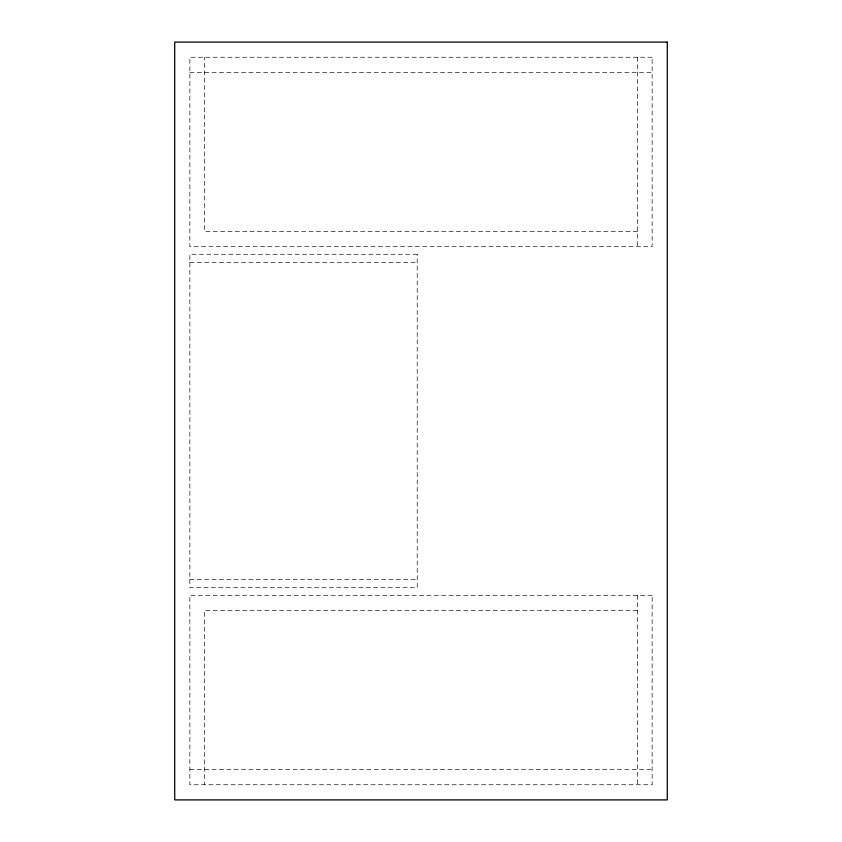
<?xml version="1.0" encoding="UTF-8"?>
<svg xmlns="http://www.w3.org/2000/svg" width="842" height="842" viewBox="0 0 842 842"><rect width="100%" height="100%" fill="white"/><g stroke="black" fill="none" stroke-linecap="round" stroke-linejoin="round"><path stroke-width="0.63" stroke-dasharray="4.21 3.16" d="M189.871 72.412L652.129 72.412M637.457 231.55L204.543 231.55L204.543 57.256M189.871 262.62L417.211 262.62M189.871 579.38L417.211 579.38M637.457 610.45L204.543 610.45L204.543 784.744M189.871 769.588L652.129 769.588M637.457 57.256L637.457 246.706M637.457 595.294L637.457 784.744M652.129 57.256L189.871 57.256L189.871 246.706L652.129 246.706L652.129 57.256M417.211 254.284L189.871 254.284L189.871 587.716L417.211 587.716L417.211 254.284M652.129 595.294L189.871 595.294L189.871 784.744L652.129 784.744L652.129 595.294"/><path stroke-width="1.26" d="M667.285 42.1L174.715 42.1L174.715 799.9L667.285 799.9L667.285 42.1"/></g></svg>
